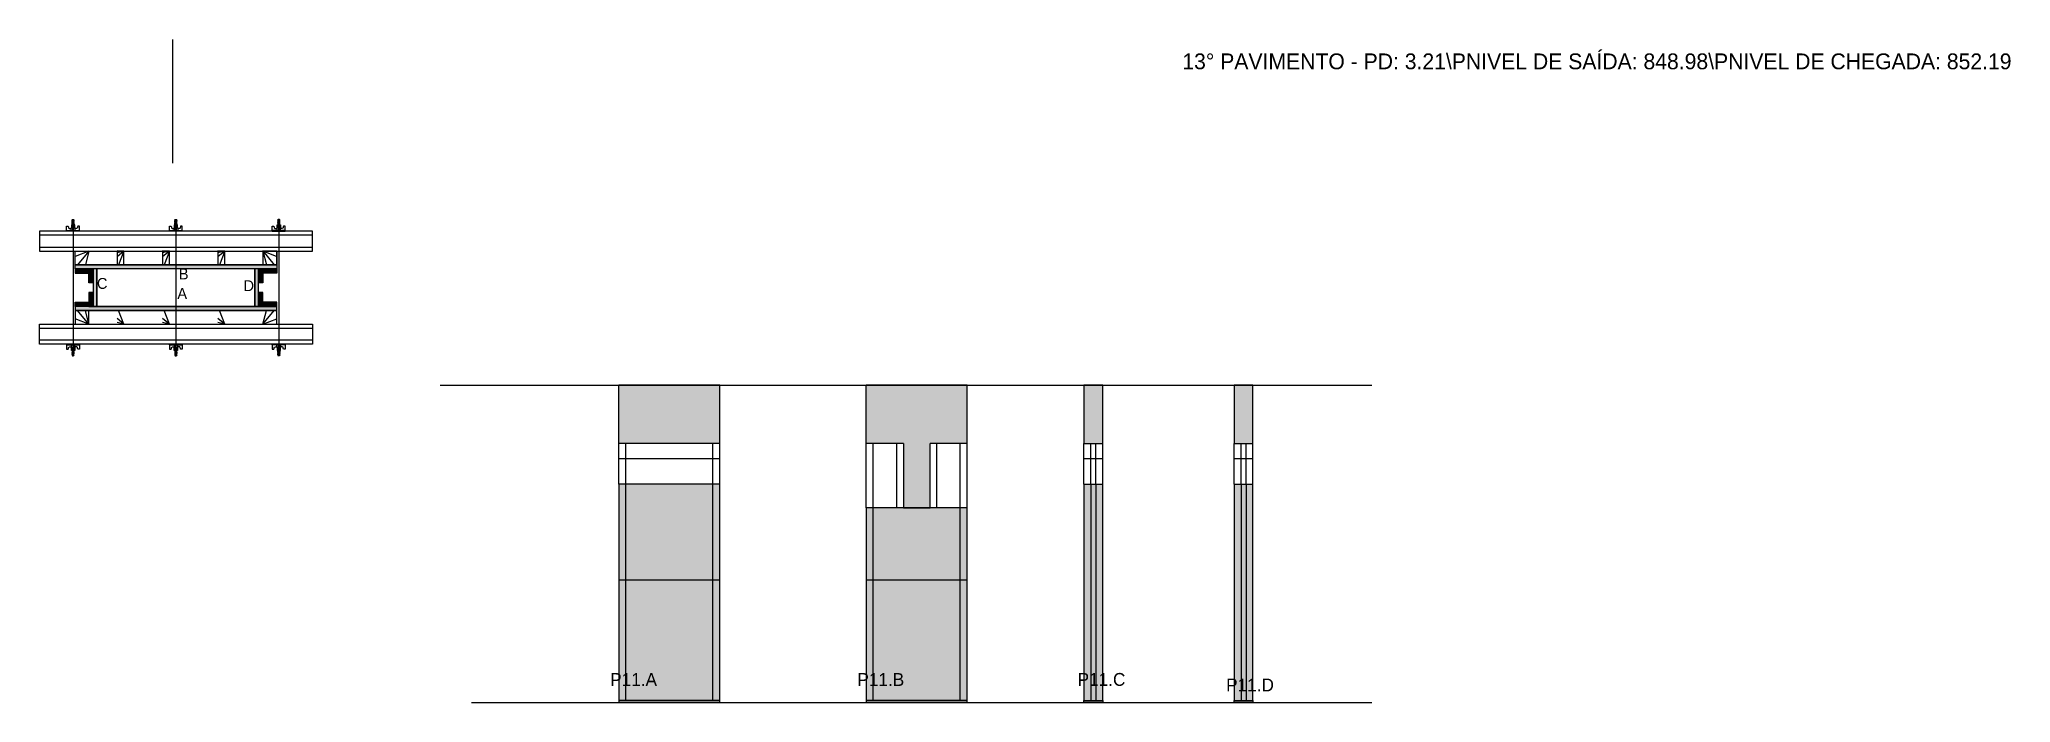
# Model space of a CAD drawing. Header units: metres. Extents: x 7609 to 9602, y 9891 to 10561.
import ezdxf

# ---------------------------------------------------------------- set-up
doc = ezdxf.new("R2010")
doc.units = ezdxf.units.M
for name, color, linetype in [('CHAPA', 7, 'Continuous'), ('COTA', 7, 'Continuous'), ('Hachura', 7, 'Continuous'), ('Madeira', 7, 'Continuous'), ('NOMENCLATURA', 7, 'Continuous'), ('Nível', 7, 'Continuous'), ('Painéis', 7, 'Continuous'), ('Perfil Metálico', 7, 'Continuous'), ('SARR_2.2x7', 7, 'Continuous'), ('SARRAFO', 7, 'Continuous'), ('Texto Seção', 7, 'Continuous'), ('TEXTO_GERAL', 7, 'Continuous')]:
    doc.layers.add(name, color=color, linetype=linetype)

msp = doc.modelspace()

# ---------------------------------------------------------------- hatches: boundary and pattern name
at = {"layer": 'COTA'}
h = msp.add_hatch(color=7, dxfattribs=at)
h.dxf.hatch_style = 1
h.paths.add_polyline_path([(8195, 10211.7), (8195, 10152.7), (8195, 10152.7), (8297, 10152.7), (8297, 10152.7), (8297, 10211.7), (8297, 10211.7), (8195, 10211.7)])
h = msp.add_hatch(color=7, dxfattribs=at)
h.dxf.hatch_style = 1
h.paths.add_polyline_path([(8445.1, 10152.7), (8482.6, 10152.7), (8482.6, 10152.7), (8482.6, 10087.7), (8482.6, 10087.7), (8509.6, 10087.7), (8509.6, 10087.7), (8509.6, 10152.7), (8509.6, 10152.7), (8547.1, 10152.7), (8547.1, 10152.7), (8547.1, 10211.7), (8547.1, 10211.7), (8445.1, 10211.7), (8445.1, 10211.7), (8445.1, 10152.7)])
h = msp.add_hatch(color=7, dxfattribs=at)
h.dxf.hatch_style = 1
h.paths.add_polyline_path([(8684.2, 10152.7), (8684.2, 10211.7), (8684.2, 10211.7), (8665.2, 10211.7), (8665.2, 10211.7), (8665.2, 10152.7), (8665.2, 10152.7), (8684.2, 10152.7), (8684.2, 10152.7)])
h = msp.add_hatch(color=7, dxfattribs=at)
h.dxf.hatch_style = 1
h.paths.add_polyline_path([(8836.1, 10152.7), (8836.1, 10211.7), (8836.1, 10211.7), (8817.1, 10211.7), (8817.1, 10211.7), (8817.1, 10152.7), (8817.1, 10152.7), (8836.1, 10152.7), (8836.1, 10152.7)])
at = {"layer": 'Hachura'}
h = msp.add_hatch(color=7, dxfattribs=at)
h.dxf.hatch_style = 1
h.paths.add_polyline_path([(7644.9, 10329.3), (7644.9, 10333.3), (7644.9, 10333.3), (7848.9, 10333.3), (7848.9, 10333.3), (7848.9, 10329.3), (7848.9, 10329.3), (7644.9, 10329.3)])
h = msp.add_hatch(color=7, dxfattribs=at)
h.dxf.hatch_style = 1
h.paths.add_polyline_path([(7644.9, 10329.3), (7644.9, 10333.3), (7644.9, 10333.3), (7848.9, 10333.3), (7848.9, 10333.3), (7848.9, 10329.3), (7848.9, 10329.3), (7644.9, 10329.3)])
h = msp.add_hatch(color=7, dxfattribs=at)
h.dxf.hatch_style = 1
h.paths.add_polyline_path([(7658.9, 10329.3), (7658.9, 10324.9), (7658.9, 10324.9), (7644.9, 10324.9), (7644.9, 10324.9), (7644.9, 10329.3), (7644.9, 10329.3), (7658.9, 10329.3)])
h = msp.add_hatch(color=7, dxfattribs=at)
h.dxf.hatch_style = 1
h.paths.add_polyline_path([(7663.3, 10329.3), (7658.9, 10329.3), (7658.9, 10329.3), (7658.9, 10315.3), (7658.9, 10315.3), (7663.3, 10315.3), (7663.3, 10315.3), (7663.3, 10329.3)])
h = msp.add_hatch(color=7, dxfattribs=at)
h.dxf.hatch_style = 1
h.paths.add_polyline_path([(7666.9, 10329.3), (7663.3, 10329.3), (7663.3, 10329.3), (7663.3, 10291.3), (7663.3, 10291.3), (7666.9, 10291.3), (7666.9, 10291.3), (7666.9, 10329.3)])
h = msp.add_hatch(color=7, dxfattribs=at)
h.dxf.hatch_style = 1
h.paths.add_polyline_path([(7666.9, 10329.3), (7663.3, 10329.3), (7663.3, 10329.3), (7663.3, 10291.3), (7663.3, 10291.3), (7666.9, 10291.3), (7666.9, 10291.3), (7666.9, 10329.3)])
h = msp.add_hatch(color=7, dxfattribs=at)
h.dxf.hatch_style = 1
h.paths.add_polyline_path([(7830.5, 10329.3), (7826.9, 10329.3), (7826.9, 10329.3), (7826.9, 10291.3), (7826.9, 10291.3), (7830.5, 10291.3), (7830.5, 10291.3), (7830.5, 10329.3)])
h = msp.add_hatch(color=7, dxfattribs=at)
h.dxf.hatch_style = 1
h.paths.add_polyline_path([(7830.5, 10329.3), (7826.9, 10329.3), (7826.9, 10329.3), (7826.9, 10291.3), (7826.9, 10291.3), (7830.5, 10291.3), (7830.5, 10291.3), (7830.5, 10329.3)])
h = msp.add_hatch(color=7, dxfattribs=at)
h.dxf.hatch_style = 1
h.paths.add_polyline_path([(7834.9, 10329.3), (7830.5, 10329.3), (7830.5, 10329.3), (7830.5, 10315.3), (7830.5, 10315.3), (7834.9, 10315.3), (7834.9, 10315.3), (7834.9, 10329.3)])
h = msp.add_hatch(color=7, dxfattribs=at)
h.dxf.hatch_style = 1
h.paths.add_polyline_path([(7834.9, 10329.3), (7834.9, 10324.9), (7834.9, 10324.9), (7848.9, 10324.9), (7848.9, 10324.9), (7848.9, 10329.3), (7848.9, 10329.3), (7834.9, 10329.3)])
h = msp.add_hatch(color=7, dxfattribs=at)
h.dxf.hatch_style = 1
h.paths.add_polyline_path([(7658.9, 10291.3), (7658.9, 10295.7), (7658.9, 10295.7), (7644.9, 10295.7), (7644.9, 10295.7), (7644.9, 10291.3), (7644.9, 10291.3), (7658.9, 10291.3)])
h = msp.add_hatch(color=7, dxfattribs=at)
h.dxf.hatch_style = 1
h.paths.add_polyline_path([(7644.9, 10291.3), (7644.9, 10287.3), (7644.9, 10287.3), (7848.9, 10287.3), (7848.9, 10287.3), (7848.9, 10291.3), (7848.9, 10291.3), (7644.9, 10291.3)])
h = msp.add_hatch(color=7, dxfattribs=at)
h.dxf.hatch_style = 1
h.paths.add_polyline_path([(7644.9, 10291.3), (7644.9, 10287.3), (7644.9, 10287.3), (7848.9, 10287.3), (7848.9, 10287.3), (7848.9, 10291.3), (7848.9, 10291.3), (7644.9, 10291.3)])
h = msp.add_hatch(color=7, dxfattribs=at)
h.dxf.hatch_style = 1
h.paths.add_polyline_path([(7663.3, 10291.3), (7658.9, 10291.3), (7658.9, 10291.3), (7658.9, 10305.3), (7658.9, 10305.3), (7663.3, 10305.3), (7663.3, 10305.3), (7663.3, 10291.3)])
h = msp.add_hatch(color=7, dxfattribs=at)
h.dxf.hatch_style = 1
h.paths.add_polyline_path([(7834.9, 10291.3), (7830.5, 10291.3), (7830.5, 10291.3), (7830.5, 10305.3), (7830.5, 10305.3), (7834.9, 10305.3), (7834.9, 10305.3), (7834.9, 10291.3)])
h = msp.add_hatch(color=7, dxfattribs=at)
h.dxf.hatch_style = 1
h.paths.add_polyline_path([(7834.9, 10291.3), (7834.9, 10295.7), (7834.9, 10295.7), (7848.9, 10295.7), (7848.9, 10295.7), (7848.9, 10291.3), (7848.9, 10291.3), (7834.9, 10291.3)])
h = msp.add_hatch(color=7, dxfattribs=at)
h.dxf.hatch_style = 1
h.paths.add_polyline_path([(8297, 10014.7), (8297, 10111.7), (8297, 10111.7), (8195, 10111.7), (8195, 10111.7), (8195, 10014.7), (8195, 10014.7), (8297, 10014.7)])
h = msp.add_hatch(color=7, dxfattribs=at)
h.dxf.hatch_style = 1
h.paths.add_polyline_path([(8684.2, 9890.7), (8684.2, 10111.7), (8684.2, 10111.7), (8665.2, 10111.7), (8665.2, 10111.7), (8665.2, 9890.7), (8665.2, 9890.7), (8684.2, 9890.7)])
h = msp.add_hatch(color=7, dxfattribs=at)
h.dxf.hatch_style = 1
h.paths.add_polyline_path([(8836.1, 9890.7), (8836.1, 10111.7), (8836.1, 10111.7), (8817.1, 10111.7), (8817.1, 10111.7), (8817.1, 9890.7), (8817.1, 9890.7), (8836.1, 9890.7)])
h = msp.add_hatch(color=7, dxfattribs=at)
h.dxf.hatch_style = 1
h.paths.add_polyline_path([(8445.1, 10014.7), (8547.1, 10014.7), (8547.1, 10014.7), (8547.1, 10087.7), (8547.1, 10087.7), (8445.1, 10087.7), (8445.1, 10087.7), (8445.1, 10014.7)])
h = msp.add_hatch(color=7, dxfattribs=at)
h.dxf.hatch_style = 1
h.paths.add_polyline_path([(8297, 10014.7), (8195, 10014.7), (8195, 10014.7), (8195, 9890.7), (8195, 9890.7), (8297, 9890.7), (8297, 9890.7), (8297, 10014.7)])
h = msp.add_hatch(color=7, dxfattribs=at)
h.dxf.hatch_style = 1
h.paths.add_polyline_path([(8547.1, 9890.7), (8547.1, 10014.7), (8547.1, 10014.7), (8445.1, 10014.7), (8445.1, 10014.7), (8445.1, 9890.7), (8445.1, 9890.7), (8547.1, 9890.7)])

# ---------------------------------------------------------------- linework, layer by layer
at = {"layer": 'CHAPA', "color": 7, "lineweight": 25}
for points in [[(7644.9, 10329.3), (7644.9, 10333.3), (7848.9, 10333.3), (7848.9, 10329.3)], [(7644.9, 10329.3), (7644.9, 10333.3), (7848.9, 10333.3), (7848.9, 10329.3)], [(7666.9, 10329.3), (7663.3, 10329.3), (7663.3, 10291.3), (7666.9, 10291.3)], [(7666.9, 10329.3), (7663.3, 10329.3), (7663.3, 10291.3), (7666.9, 10291.3)], [(7830.5, 10329.3), (7826.9, 10329.3), (7826.9, 10291.3), (7830.5, 10291.3)], [(7830.5, 10329.3), (7826.9, 10329.3), (7826.9, 10291.3), (7830.5, 10291.3)], [(7644.9, 10291.3), (7644.9, 10287.3), (7848.9, 10287.3), (7848.9, 10291.3)], [(7644.9, 10291.3), (7644.9, 10287.3), (7848.9, 10287.3), (7848.9, 10291.3)]]:
    msp.add_lwpolyline(points, close=True, dxfattribs=at)
at = {"layer": 'COTA', "color": 7, "lineweight": 25}
for p, q in [((8297, 10211.7), (8195, 10211.7)), ((8195, 10111.7), (8195, 10211.7)), ((8297, 10111.7), (8297, 10211.7)), ((8547.1, 10211.7), (8445.1, 10211.7)), ((8445.1, 10152.7), (8445.1, 10211.7)), ((8547.1, 10152.7), (8547.1, 10211.7))]:
    msp.add_line(p, q, dxfattribs=at)
for points in [[(8684.2, 10152.7), (8684.2, 10211.7), (8665.2, 10211.7), (8665.2, 10152.7)], [(8836.1, 10152.7), (8836.1, 10211.7), (8817.1, 10211.7), (8817.1, 10152.7)]]:
    msp.add_lwpolyline(points, dxfattribs=at)
at = {"layer": 'Defpoints', "color": 7, "lineweight": 25}
msp.add_line((7743.9, 10436.4), (7743.9, 10561.4), dxfattribs=at)
at = {"layer": 'Hachura', "color": 7, "lineweight": 25}
for p, q in [((7636.4, 10367.3), (7636.4, 10372.5)), ((7636.4, 10372.5), (7638.1, 10372.5)), ((7636.4, 10368.2), (7649.3, 10368.2)), ((7636.4, 10368.2), (7641.6, 10368.2)), ((7649.3, 10367.3), (7636.4, 10367.3)), ((7636.6, 10368.3), (7636.6, 10367.3)), ((7636.8, 10368.3), (7636.8, 10367.3)), ((7637.1, 10368.3), (7637.1, 10367.3)), ((7637.6, 10368.3), (7637.6, 10367.3)), ((7638.1, 10372.5), (7638.7, 10370.3)), ((7638.4, 10368.3), (7638.4, 10367.3)), ((7639, 10370), (7641, 10370)), ((7639.9, 10368.3), (7639.9, 10367.3)), ((7648.4, 10367.3), (7640.6, 10367.3)), ((7641, 10370.8), (7644.8, 10370.8)), ((7641, 10368.2), (7641, 10370.8)), ((7642.9, 10368.2), (7641, 10368.2)), ((7644.6, 10374), (7641.2, 10374)), ((7644.6, 10374), (7641.2, 10374)), ((7641.2, 10374), (7641.2, 10370.8)), ((7641.6, 10368.2), (7642.2, 10368.2)), ((7641.8, 10378.4), (7644, 10377.3)), ((7643.9, 10377.1), (7641.8, 10378.2)), ((7641.8, 10377.2), (7644, 10376.2)), ((7643.9, 10375.9), (7641.8, 10377)), ((7641.8, 10376.1), (7644, 10375)), ((7643.9, 10374.8), (7641.8, 10375.8)), ((7643, 10374), (7641.8, 10374.7)), ((7641.9, 10378.8), (7642.2, 10379.1)), ((7641.9, 10378.5), (7641.9, 10378.8)), ((7641.9, 10378.8), (7641.9, 10378.8)), ((7643.8, 10378.8), (7641.9, 10378.8)), ((7641.9, 10378.5), (7643.8, 10377.5)), ((7641.9, 10378.5), (7643.8, 10377.5)), ((7641.9, 10377.3), (7641.9, 10378)), ((7643.8, 10377), (7641.9, 10378)), ((7641.9, 10377.3), (7643.8, 10376.4)), ((7641.9, 10376.2), (7641.9, 10376.8)), ((7643.8, 10375.8), (7641.9, 10376.8)), ((7641.9, 10376.6), (7641.9, 10376.8)), ((7641.9, 10376.2), (7643.8, 10375.2)), ((7641.9, 10375), (7641.9, 10375.7)), ((7643.8, 10374.7), (7641.9, 10375.7)), ((7641.9, 10375), (7643.8, 10374)), ((7642.8, 10374), (7641.9, 10374.5)), ((7641.9, 10374), (7641.9, 10374.5)), ((7641.9, 10367.9), (7641.9, 10368.1)), ((7641.9, 10367.5), (7641.9, 10367.9)), ((7642.2, 10379.1), (7643.5, 10379.1)), ((7642.2, 10374), (7642.2, 10370.8)), ((7643.8, 10378.2), (7642.5, 10378.8)), ((7642.6, 10368.2), (7642.6, 10370.2)), ((7643.9, 10378.3), (7642.8, 10378.8)), ((7642.9, 10378.1), (7642.9, 10246.3)), ((7642.9, 10368.2), (7642.9, 10367.3)), ((7643.1, 10370.2), (7643.1, 10368.2)), ((7643.3, 10378.8), (7644, 10378.5)), ((7643.8, 10378.8), (7643.5, 10379.1)), ((7643.5, 10378.8), (7643.8, 10378.7)), ((7643.8, 10378.7), (7643.8, 10378.8)), ((7643.8, 10378.2), (7643.8, 10377.5)), ((7643.8, 10376.4), (7643.8, 10377)), ((7643.8, 10375.6), (7643.8, 10375.8)), ((7643.8, 10375.6), (7643.8, 10375.2)), ((7643.8, 10374.7), (7643.8, 10374)), ((7643.8, 10374), (7643.8, 10370.8)), ((7643.9, 10368.1), (7643.9, 10367.7)), ((7644.6, 10370.8), (7644.6, 10374)), ((7644.8, 10370.8), (7644.6, 10370.8)), ((7644.8, 10370.8), (7644.6, 10370.8)), ((7644.8, 10370.8), (7644.8, 10368.2)), ((7646.8, 10370), (7644.8, 10370)), ((7645.9, 10368.3), (7645.9, 10367.3)), ((7647.7, 10372.5), (7647.1, 10370.3)), ((7647.4, 10368.3), (7647.4, 10367.3)), ((7649.3, 10372.5), (7647.7, 10372.5)), ((7648.2, 10368.3), (7648.2, 10367.3)), ((7648.7, 10368.3), (7648.7, 10367.3)), ((7649, 10368.3), (7649, 10367.3)), ((7649.2, 10368.3), (7649.2, 10367.3)), ((7649.3, 10368.2), (7649.3, 10372.5)), ((7649.3, 10368.2), (7649.3, 10367.3)), ((7740.4, 10367.3), (7740.4, 10372.5)), ((7740.4, 10372.5), (7742.1, 10372.5)), ((7740.4, 10368.2), (7753.3, 10368.2)), ((7740.4, 10368.2), (7745.6, 10368.2)), ((7753.3, 10367.3), (7740.4, 10367.3)), ((7740.6, 10368.3), (7740.6, 10367.3)), ((7740.8, 10368.3), (7740.8, 10367.3)), ((7741.1, 10368.3), (7741.1, 10367.3)), ((7741.6, 10368.3), (7741.6, 10367.3)), ((7742.1, 10372.5), (7742.7, 10370.3)), ((7742.4, 10368.3), (7742.4, 10367.3)), ((7743, 10370), (7745, 10370)), ((7743.9, 10368.3), (7743.9, 10367.3)), ((7752.4, 10367.3), (7744.6, 10367.3)), ((7745, 10370.8), (7748.8, 10370.8)), ((7745, 10368.2), (7745, 10370.8)), ((7746.9, 10368.2), (7745, 10368.2)), ((7748.6, 10374), (7745.2, 10374)), ((7748.6, 10374), (7745.2, 10374)), ((7745.2, 10374), (7745.2, 10370.8)), ((7745.6, 10368.2), (7746.2, 10368.2)), ((7745.8, 10378.4), (7748, 10377.3)), ((7747.9, 10377.1), (7745.8, 10378.2)), ((7745.8, 10377.2), (7748, 10376.2)), ((7747.9, 10375.9), (7745.8, 10377)), ((7745.8, 10376.1), (7748, 10375)), ((7747.9, 10374.8), (7745.8, 10375.8)), ((7747, 10374), (7745.8, 10374.7)), ((7745.9, 10378.8), (7746.2, 10379.1)), ((7745.9, 10378.5), (7745.9, 10378.8)), ((7745.9, 10378.8), (7745.9, 10378.8)), ((7747.8, 10378.8), (7745.9, 10378.8)), ((7745.9, 10378.5), (7747.8, 10377.5)), ((7745.9, 10378.5), (7747.8, 10377.5)), ((7745.9, 10377.3), (7745.9, 10378)), ((7747.8, 10377), (7745.9, 10378)), ((7745.9, 10377.3), (7747.8, 10376.4)), ((7745.9, 10376.2), (7745.9, 10376.8)), ((7747.8, 10375.8), (7745.9, 10376.8)), ((7745.9, 10376.6), (7745.9, 10376.8)), ((7745.9, 10376.2), (7747.8, 10375.2)), ((7745.9, 10375), (7745.9, 10375.7)), ((7747.8, 10374.7), (7745.9, 10375.7)), ((7745.9, 10375), (7747.8, 10374)), ((7746.8, 10374), (7745.9, 10374.5)), ((7745.9, 10374), (7745.9, 10374.5)), ((7745.9, 10367.9), (7745.9, 10368.1)), ((7745.9, 10367.5), (7745.9, 10367.9)), ((7746.2, 10379.1), (7747.5, 10379.1)), ((7746.2, 10374), (7746.2, 10370.8)), ((7747.8, 10378.2), (7746.5, 10378.8)), ((7746.6, 10368.2), (7746.6, 10370.2)), ((7747.9, 10378.3), (7746.8, 10378.8)), ((7746.9, 10378.1), (7746.9, 10246.3)), ((7746.9, 10368.2), (7746.9, 10367.3)), ((7747.1, 10370.2), (7747.1, 10368.2)), ((7747.3, 10378.8), (7748, 10378.5)), ((7747.8, 10378.8), (7747.5, 10379.1)), ((7747.5, 10378.8), (7747.8, 10378.7)), ((7747.8, 10378.7), (7747.8, 10378.8)), ((7747.8, 10378.2), (7747.8, 10377.5)), ((7747.8, 10376.4), (7747.8, 10377)), ((7747.8, 10375.6), (7747.8, 10375.8)), ((7747.8, 10375.6), (7747.8, 10375.2)), ((7747.8, 10374.7), (7747.8, 10374)), ((7747.8, 10374), (7747.8, 10370.8)), ((7747.9, 10368.1), (7747.9, 10367.7)), ((7748.6, 10370.8), (7748.6, 10374)), ((7748.8, 10370.8), (7748.6, 10370.8)), ((7748.8, 10370.8), (7748.6, 10370.8)), ((7748.8, 10370.8), (7748.8, 10368.2)), ((7750.8, 10370), (7748.8, 10370)), ((7749.9, 10368.3), (7749.9, 10367.3)), ((7751.7, 10372.5), (7751.1, 10370.3)), ((7751.4, 10368.3), (7751.4, 10367.3)), ((7753.3, 10372.5), (7751.7, 10372.5)), ((7752.2, 10368.3), (7752.2, 10367.3)), ((7752.7, 10368.3), (7752.7, 10367.3)), ((7753, 10368.3), (7753, 10367.3)), ((7753.2, 10368.3), (7753.2, 10367.3)), ((7753.3, 10368.2), (7753.3, 10372.5)), ((7753.3, 10368.2), (7753.3, 10367.3)), ((7844.4, 10368.2), (7844.4, 10372.5)), ((7844.4, 10372.5), (7846.1, 10372.5)), ((7857.3, 10368.2), (7844.4, 10368.2)), ((7844.4, 10368.2), (7844.4, 10367.3)), ((7844.4, 10367.3), (7857.3, 10367.3)), ((7844.6, 10368.3), (7844.6, 10367.3)), ((7844.8, 10368.3), (7844.8, 10367.3)), ((7845.1, 10368.3), (7845.1, 10367.3)), ((7845.4, 10367.3), (7853.2, 10367.3)), ((7845.6, 10368.3), (7845.6, 10367.3)), ((7846.1, 10372.5), (7846.7, 10370.3)), ((7846.4, 10368.3), (7846.4, 10367.3)), ((7847, 10370), (7849, 10370)), ((7847.9, 10368.3), (7847.9, 10367.3)), ((7852.8, 10370.8), (7849, 10370.8)), ((7849, 10370.8), (7849, 10368.2)), ((7849, 10370.8), (7849.2, 10370.8)), ((7849, 10370.8), (7849.2, 10370.8)), ((7849.2, 10374), (7852.6, 10374)), ((7849.2, 10374), (7852.6, 10374)), ((7849.2, 10370.8), (7849.2, 10374)), ((7850.5, 10378.8), (7849.8, 10378.5)), ((7852, 10378.4), (7849.8, 10377.3)), ((7852, 10377.2), (7849.8, 10376.2)), ((7852, 10376.1), (7849.8, 10375)), ((7849.9, 10378.3), (7851, 10378.8)), ((7849.9, 10377.1), (7852, 10378.2)), ((7849.9, 10375.9), (7852, 10377)), ((7849.9, 10374.8), (7852, 10375.8)), ((7849.9, 10368.1), (7849.9, 10367.7)), ((7850, 10378.8), (7850.3, 10379.1)), ((7850.3, 10378.8), (7850, 10378.7)), ((7850, 10378.7), (7850, 10378.8)), ((7850, 10378.2), (7851.3, 10378.8)), ((7850, 10378.8), (7851.9, 10378.8)), ((7851.9, 10378.5), (7850, 10377.5)), ((7851.9, 10378.5), (7850, 10377.5)), ((7850, 10378.2), (7850, 10377.5)), ((7850, 10377), (7851.9, 10378)), ((7851.9, 10377.3), (7850, 10376.4)), ((7850, 10376.4), (7850, 10377)), ((7850, 10375.8), (7851.9, 10376.8)), ((7851.9, 10376.2), (7850, 10375.2)), ((7850, 10375.6), (7850, 10375.8)), ((7850, 10374.7), (7851.9, 10375.7)), ((7850, 10375.6), (7850, 10375.2)), ((7851.9, 10375), (7850, 10374)), ((7850, 10374.7), (7850, 10374)), ((7850, 10374), (7850, 10370.8)), ((7851.6, 10379.1), (7850.3, 10379.1)), ((7850.7, 10370.2), (7850.7, 10368.2)), ((7850.8, 10374), (7852, 10374.7)), ((7850.9, 10378.1), (7850.9, 10246.3)), ((7850.9, 10368.2), (7852.8, 10368.2)), ((7850.9, 10368.2), (7850.9, 10367.3)), ((7851, 10374), (7851.9, 10374.5)), ((7851.2, 10368.2), (7851.2, 10370.2)), ((7851.5, 10374), (7851.5, 10370.8)), ((7852.2, 10368.2), (7851.5, 10368.2)), ((7851.9, 10378.8), (7851.6, 10379.1)), ((7851.9, 10378.5), (7851.9, 10378.8)), ((7851.9, 10378.8), (7851.9, 10378.8)), ((7851.9, 10377.3), (7851.9, 10378)), ((7851.9, 10376.2), (7851.9, 10376.8)), ((7851.9, 10376.6), (7851.9, 10376.8)), ((7851.9, 10375), (7851.9, 10375.7)), ((7851.9, 10374), (7851.9, 10374.5)), ((7851.9, 10367.9), (7851.9, 10368.1)), ((7851.9, 10367.5), (7851.9, 10367.9)), ((7857.3, 10368.2), (7852.2, 10368.2)), ((7852.6, 10374), (7852.6, 10370.8)), ((7852.8, 10368.2), (7852.8, 10370.8)), ((7854.8, 10370), (7852.8, 10370)), ((7853.9, 10368.3), (7853.9, 10367.3)), ((7855.7, 10372.5), (7855.1, 10370.3)), ((7855.4, 10368.3), (7855.4, 10367.3)), ((7857.3, 10372.5), (7855.7, 10372.5)), ((7856.2, 10368.3), (7856.2, 10367.3)), ((7856.7, 10368.3), (7856.7, 10367.3)), ((7857, 10368.3), (7857, 10367.3)), ((7857.2, 10368.3), (7857.2, 10367.3)), ((7857.3, 10367.3), (7857.3, 10372.5)), ((7649.3, 10253.3), (7636.4, 10253.3)), ((7636.4, 10253.3), (7636.4, 10248.2)), ((7636.4, 10252.4), (7649.3, 10252.4)), ((7636.4, 10252.4), (7641.6, 10252.4)), ((7636.4, 10248.2), (7638.1, 10248.2)), ((7636.6, 10252.4), (7636.6, 10253.3)), ((7636.8, 10252.4), (7636.8, 10253.3)), ((7637.1, 10252.4), (7637.1, 10253.3)), ((7637.6, 10252.4), (7637.6, 10253.3)), ((7638.1, 10248.2), (7638.7, 10250.4)), ((7638.4, 10252.4), (7638.4, 10253.3)), ((7639, 10250.6), (7641, 10250.6)), ((7639.9, 10252.4), (7639.9, 10253.3)), ((7648.4, 10253.3), (7640.6, 10253.3)), ((7642.9, 10252.4), (7641, 10252.4)), ((7641, 10252.4), (7641, 10249.9)), ((7641, 10249.9), (7644.8, 10249.9)), ((7641.2, 10246.6), (7641.2, 10249.9)), ((7644.6, 10246.7), (7641.2, 10246.7)), ((7644.6, 10246.6), (7641.2, 10246.6)), ((7641.6, 10252.4), (7642.2, 10252.4)), ((7643, 10246.6), (7641.8, 10246)), ((7641.9, 10253.2), (7641.9, 10252.8)), ((7641.9, 10252.8), (7641.9, 10252.5)), ((7641.9, 10245.7), (7643.8, 10246.6)), ((7642.8, 10246.6), (7641.9, 10246.2)), ((7641.9, 10246.6), (7641.9, 10246.2)), ((7642.2, 10246.6), (7642.2, 10249.9)), ((7642.6, 10252.4), (7642.6, 10250.4)), ((7642.9, 10252.4), (7642.9, 10253.3)), ((7643.1, 10250.4), (7643.1, 10252.4)), ((7643.8, 10246.6), (7643.8, 10249.9)), ((7643.8, 10246), (7643.8, 10246.6)), ((7643.9, 10252.6), (7643.9, 10253)), ((7644.6, 10249.9), (7644.6, 10246.6)), ((7644.8, 10249.9), (7644.6, 10249.9)), ((7644.8, 10249.9), (7644.6, 10249.9)), ((7644.8, 10249.9), (7644.8, 10252.4)), ((7646.8, 10250.6), (7644.8, 10250.6)), ((7645.9, 10252.4), (7645.9, 10253.3)), ((7647.7, 10248.2), (7647.1, 10250.4)), ((7647.4, 10252.4), (7647.4, 10253.3)), ((7649.3, 10248.2), (7647.7, 10248.2)), ((7648.2, 10252.4), (7648.2, 10253.3)), ((7648.7, 10252.4), (7648.7, 10253.3)), ((7649, 10252.4), (7649, 10253.3)), ((7649.2, 10252.4), (7649.2, 10253.3)), ((7649.3, 10252.4), (7649.3, 10253.3)), ((7649.3, 10252.4), (7649.3, 10248.2)), ((7753.3, 10253.3), (7740.4, 10253.3)), ((7740.4, 10253.3), (7740.4, 10248.2)), ((7740.4, 10252.4), (7753.3, 10252.4)), ((7740.4, 10252.4), (7745.6, 10252.4)), ((7740.4, 10248.2), (7742.1, 10248.2)), ((7740.6, 10252.4), (7740.6, 10253.3)), ((7740.8, 10252.4), (7740.8, 10253.3)), ((7741.1, 10252.4), (7741.1, 10253.3)), ((7741.6, 10252.4), (7741.6, 10253.3)), ((7742.1, 10248.2), (7742.7, 10250.4)), ((7742.4, 10252.4), (7742.4, 10253.3)), ((7743, 10250.6), (7745, 10250.6)), ((7743.9, 10252.4), (7743.9, 10253.3)), ((7752.4, 10253.3), (7744.6, 10253.3)), ((7746.9, 10252.4), (7745, 10252.4)), ((7745, 10252.4), (7745, 10249.9)), ((7745, 10249.9), (7748.8, 10249.9)), ((7745.2, 10246.6), (7745.2, 10249.9)), ((7748.6, 10246.7), (7745.2, 10246.7)), ((7748.6, 10246.6), (7745.2, 10246.6)), ((7745.6, 10252.4), (7746.2, 10252.4)), ((7747, 10246.6), (7745.8, 10246)), ((7745.9, 10253.2), (7745.9, 10252.8)), ((7745.9, 10252.8), (7745.9, 10252.5)), ((7745.9, 10245.7), (7747.8, 10246.6)), ((7746.8, 10246.6), (7745.9, 10246.2)), ((7745.9, 10246.6), (7745.9, 10246.2)), ((7746.2, 10246.6), (7746.2, 10249.9)), ((7746.6, 10252.4), (7746.6, 10250.4)), ((7746.9, 10252.4), (7746.9, 10253.3)), ((7747.1, 10250.4), (7747.1, 10252.4)), ((7747.8, 10246.6), (7747.8, 10249.9)), ((7747.8, 10246), (7747.8, 10246.6)), ((7747.9, 10252.6), (7747.9, 10253)), ((7748.6, 10249.9), (7748.6, 10246.6)), ((7748.8, 10249.9), (7748.6, 10249.9)), ((7748.8, 10249.9), (7748.6, 10249.9)), ((7748.8, 10249.9), (7748.8, 10252.4)), ((7750.8, 10250.6), (7748.8, 10250.6)), ((7749.9, 10252.4), (7749.9, 10253.3)), ((7751.7, 10248.2), (7751.1, 10250.4)), ((7751.4, 10252.4), (7751.4, 10253.3)), ((7753.3, 10248.2), (7751.7, 10248.2)), ((7752.2, 10252.4), (7752.2, 10253.3)), ((7752.7, 10252.4), (7752.7, 10253.3)), ((7753, 10252.4), (7753, 10253.3)), ((7753.2, 10252.4), (7753.2, 10253.3)), ((7753.3, 10252.4), (7753.3, 10253.3)), ((7753.3, 10252.4), (7753.3, 10248.2)), ((7844.4, 10253.3), (7857.3, 10253.3)), ((7844.4, 10252.4), (7844.4, 10253.3)), ((7857.3, 10252.4), (7844.4, 10252.4)), ((7844.4, 10252.4), (7844.4, 10248.2)), ((7844.4, 10248.2), (7846.1, 10248.2)), ((7844.6, 10252.4), (7844.6, 10253.3)), ((7844.8, 10252.4), (7844.8, 10253.3)), ((7845.1, 10252.4), (7845.1, 10253.3)), ((7845.4, 10253.3), (7853.2, 10253.3)), ((7845.6, 10252.4), (7845.6, 10253.3)), ((7846.1, 10248.2), (7846.7, 10250.4)), ((7846.4, 10252.4), (7846.4, 10253.3)), ((7847, 10250.6), (7849, 10250.6)), ((7847.9, 10252.4), (7847.9, 10253.3)), ((7849, 10249.9), (7849, 10252.4)), ((7852.8, 10249.9), (7849, 10249.9)), ((7849, 10249.9), (7849.2, 10249.9)), ((7849, 10249.9), (7849.2, 10249.9)), ((7849.2, 10249.9), (7849.2, 10246.6)), ((7849.2, 10246.7), (7852.6, 10246.7)), ((7849.2, 10246.6), (7852.6, 10246.6)), ((7849.9, 10252.6), (7849.9, 10253)), ((7850, 10246.6), (7850, 10249.9)), ((7850, 10246), (7850, 10246.6)), ((7851.9, 10245.7), (7850, 10246.6)), ((7850.7, 10250.4), (7850.7, 10252.4)), ((7850.8, 10246.6), (7852, 10246)), ((7850.9, 10252.4), (7850.9, 10253.3)), ((7850.9, 10252.4), (7852.8, 10252.4)), ((7851, 10246.6), (7851.9, 10246.2)), ((7851.2, 10252.4), (7851.2, 10250.4)), ((7852.2, 10252.4), (7851.5, 10252.4)), ((7851.5, 10246.6), (7851.5, 10249.9)), ((7851.9, 10253.2), (7851.9, 10252.8)), ((7851.9, 10252.8), (7851.9, 10252.5)), ((7851.9, 10246.6), (7851.9, 10246.2)), ((7857.3, 10252.4), (7852.2, 10252.4)), ((7852.6, 10246.6), (7852.6, 10249.9)), ((7852.8, 10252.4), (7852.8, 10249.9)), ((7854.8, 10250.6), (7852.8, 10250.6)), ((7853.9, 10252.4), (7853.9, 10253.3)), ((7855.7, 10248.2), (7855.1, 10250.4)), ((7855.4, 10252.4), (7855.4, 10253.3)), ((7857.3, 10248.2), (7855.7, 10248.2)), ((7856.2, 10252.4), (7856.2, 10253.3)), ((7856.7, 10252.4), (7856.7, 10253.3)), ((7857, 10252.4), (7857, 10253.3)), ((7857.2, 10252.4), (7857.2, 10253.3)), ((7857.3, 10253.3), (7857.3, 10248.2)), ((7643.9, 10245.9), (7641.8, 10244.8)), ((7641.8, 10244.6), (7644, 10245.7)), ((7643.9, 10244.7), (7641.8, 10243.7)), ((7641.8, 10243.4), (7644, 10244.5)), ((7643.9, 10243.6), (7641.8, 10242.5)), ((7641.8, 10242.3), (7644, 10243.4)), ((7643.8, 10246), (7641.9, 10245)), ((7641.9, 10245.7), (7641.9, 10245)), ((7641.9, 10244.5), (7643.8, 10245.5)), ((7643.8, 10244.8), (7641.9, 10243.9)), ((7641.9, 10244.5), (7641.9, 10243.9)), ((7641.9, 10243.3), (7643.8, 10244.3)), ((7641.9, 10244.1), (7641.9, 10243.9)), ((7643.8, 10243.7), (7641.9, 10242.7)), ((7641.9, 10243.3), (7641.9, 10242.7)), ((7641.9, 10242.2), (7643.8, 10243.1)), ((7641.9, 10242.2), (7643.8, 10243.1)), ((7641.9, 10242.2), (7641.9, 10241.9)), ((7641.9, 10241.9), (7641.9, 10241.9)), ((7641.9, 10241.9), (7642.2, 10241.5)), ((7643.8, 10241.9), (7641.9, 10241.9)), ((7642.2, 10241.5), (7643.5, 10241.5)), ((7643.8, 10242.5), (7642.5, 10241.9)), ((7643.9, 10242.4), (7642.8, 10241.9)), ((7643.3, 10241.9), (7644, 10242.2)), ((7643.5, 10241.9), (7643.8, 10242)), ((7643.8, 10241.9), (7643.5, 10241.5)), ((7643.8, 10245), (7643.8, 10245.5)), ((7643.8, 10245), (7643.8, 10244.8)), ((7643.8, 10244.3), (7643.8, 10243.7)), ((7643.8, 10242.5), (7643.8, 10243.1)), ((7643.8, 10242), (7643.8, 10241.9)), ((7747.9, 10245.9), (7745.8, 10244.8)), ((7745.8, 10244.6), (7748, 10245.7)), ((7747.9, 10244.7), (7745.8, 10243.7)), ((7745.8, 10243.4), (7748, 10244.5)), ((7747.9, 10243.6), (7745.8, 10242.5)), ((7745.8, 10242.3), (7748, 10243.4)), ((7747.8, 10246), (7745.9, 10245)), ((7745.9, 10245.7), (7745.9, 10245)), ((7745.9, 10244.5), (7747.8, 10245.5)), ((7747.8, 10244.8), (7745.9, 10243.9)), ((7745.9, 10244.5), (7745.9, 10243.9)), ((7745.9, 10243.3), (7747.8, 10244.3)), ((7745.9, 10244.1), (7745.9, 10243.9)), ((7747.8, 10243.7), (7745.9, 10242.7)), ((7745.9, 10243.3), (7745.9, 10242.7)), ((7745.9, 10242.2), (7747.8, 10243.1)), ((7745.9, 10242.2), (7747.8, 10243.1)), ((7745.9, 10242.2), (7745.9, 10241.9)), ((7745.9, 10241.9), (7745.9, 10241.9)), ((7745.9, 10241.9), (7746.2, 10241.5)), ((7747.8, 10241.9), (7745.9, 10241.9)), ((7746.2, 10241.5), (7747.5, 10241.5)), ((7747.8, 10242.5), (7746.5, 10241.9)), ((7747.9, 10242.4), (7746.8, 10241.9)), ((7747.3, 10241.9), (7748, 10242.2)), ((7747.5, 10241.9), (7747.8, 10242)), ((7747.8, 10241.9), (7747.5, 10241.5)), ((7747.8, 10245), (7747.8, 10245.5)), ((7747.8, 10245), (7747.8, 10244.8)), ((7747.8, 10244.3), (7747.8, 10243.7)), ((7747.8, 10242.5), (7747.8, 10243.1)), ((7747.8, 10242), (7747.8, 10241.9)), ((7852, 10244.6), (7849.8, 10245.7)), ((7852, 10243.4), (7849.8, 10244.5)), ((7852, 10242.3), (7849.8, 10243.4)), ((7850.5, 10241.9), (7849.8, 10242.2)), ((7849.9, 10245.9), (7852, 10244.8)), ((7849.9, 10244.7), (7852, 10243.7)), ((7849.9, 10243.6), (7852, 10242.5)), ((7849.9, 10242.4), (7851, 10241.9)), ((7850, 10246), (7851.9, 10245)), ((7850, 10245), (7850, 10245.5)), ((7851.9, 10244.5), (7850, 10245.5)), ((7850, 10245), (7850, 10244.8)), ((7850, 10244.8), (7851.9, 10243.9)), ((7850, 10244.3), (7850, 10243.7)), ((7851.9, 10243.3), (7850, 10244.3)), ((7850, 10243.7), (7851.9, 10242.7)), ((7851.9, 10242.2), (7850, 10243.1)), ((7850, 10242.5), (7850, 10243.1)), ((7851.9, 10242.2), (7850, 10243.1)), ((7850, 10242.5), (7851.3, 10241.9)), ((7850.3, 10241.9), (7850, 10242)), ((7850, 10242), (7850, 10241.9)), ((7850, 10241.9), (7850.3, 10241.5)), ((7850, 10241.9), (7851.9, 10241.9)), ((7851.6, 10241.5), (7850.3, 10241.5)), ((7851.9, 10241.9), (7851.6, 10241.5)), ((7851.9, 10245.7), (7851.9, 10245)), ((7851.9, 10244.5), (7851.9, 10243.9)), ((7851.9, 10244.1), (7851.9, 10243.9)), ((7851.9, 10243.3), (7851.9, 10242.7)), ((7851.9, 10242.2), (7851.9, 10241.9)), ((7851.9, 10241.9), (7851.9, 10241.9))]:
    msp.add_line(p, q, dxfattribs=at)
at = {"layer": 'Madeira', "color": 7, "lineweight": 25}
for p, q in [((7658.9, 10347.3), (7644.9, 10341.9)), ((7658.9, 10347.3), (7647.4, 10333.3)), ((7658.9, 10347.3), (7655.4, 10333.3)), ((7694.4, 10347.3), (7687.4, 10341.6)), ((7694.4, 10347.3), (7687.4, 10345.6)), ((7694.4, 10347.3), (7689, 10333.4)), ((7740.4, 10347.3), (7733.4, 10341.6)), ((7740.4, 10347.3), (7733.4, 10345.6)), ((7740.4, 10347.3), (7735, 10333.4)), ((7796.4, 10347.3), (7789.4, 10341.6)), ((7796.4, 10347.3), (7789.4, 10345.6)), ((7796.4, 10347.3), (7791, 10333.4)), ((7834.9, 10347.4), (7846.4, 10333.3)), ((7834.9, 10347.4), (7838.4, 10333.3)), ((7834.9, 10347.4), (7848.9, 10341.9)), ((7658.9, 10273.3), (7647.4, 10287.3)), ((7658.9, 10273.3), (7655.4, 10287.3)), ((7694.4, 10273.3), (7689, 10287.3)), ((7740.4, 10273.3), (7735, 10287.3)), ((7796.4, 10273.3), (7791, 10287.3)), ((7834.9, 10273.3), (7846.4, 10287.3)), ((7834.9, 10273.3), (7838.4, 10287.3)), ((7658.9, 10273.3), (7644.9, 10278.8)), ((7694.4, 10273.3), (7687.4, 10279.1)), ((7694.4, 10273.3), (7687.4, 10275.1)), ((7740.4, 10273.3), (7733.4, 10279.1)), ((7740.4, 10273.3), (7733.4, 10275.1)), ((7796.4, 10273.3), (7789.4, 10279.1)), ((7796.4, 10273.3), (7789.4, 10275.1)), ((7834.9, 10273.3), (7848.9, 10278.8))]:
    msp.add_line(p, q, dxfattribs=at)
for points in [[(7848.9, 10347.3), (7848.9, 10333.3), (7644.9, 10333.3), (7644.9, 10347.3)], [(7694.4, 10347.3), (7687.4, 10347.4), (7687.4, 10333.4), (7694.4, 10333.3)], [(7740.4, 10347.3), (7733.4, 10347.4), (7733.4, 10333.4), (7740.4, 10333.3)], [(7796.4, 10347.3), (7789.4, 10347.4), (7789.4, 10333.4), (7796.4, 10333.3)], [(7834.9, 10347.4), (7834.9, 10333.4), (7848.9, 10333.3), (7848.9, 10347.3)], [(7658.9, 10273.3), (7658.9, 10287.3), (7644.9, 10287.3), (7644.9, 10273.3)], [(7848.9, 10273.3), (7848.9, 10287.3), (7644.9, 10287.3), (7644.9, 10273.3)]]:
    msp.add_lwpolyline(points, close=True, dxfattribs=at)
at = {"layer": 'Nível', "color": 7, "lineweight": 25}
for p, q in [((8014.2, 10211.7), (8956.2, 10211.7)), ((8046, 9890.7), (8956.2, 9890.7))]:
    msp.add_line(p, q, dxfattribs=at)
at = {"layer": 'Painéis', "color": 7, "lineweight": 25}
for p, q in [((8297, 10152.7), (8195, 10152.7)), ((8195, 10111.7), (8195, 10152.7)), ((8297, 10111.7), (8297, 10152.7)), ((8445.1, 10087.7), (8445.1, 10152.7)), ((8482.6, 10152.7), (8445.1, 10152.7)), ((8482.6, 10152.7), (8482.6, 10087.7)), ((8547.1, 10152.7), (8509.6, 10152.7)), ((8509.6, 10087.7), (8509.6, 10152.7)), ((8547.1, 10087.7), (8547.1, 10152.7)), ((8665.2, 10152.7), (8684.2, 10152.7)), ((8665.2, 10111.7), (8665.2, 10152.7)), ((8684.2, 10111.7), (8684.2, 10152.7)), ((8817.1, 10152.7), (8836.1, 10152.7)), ((8817.1, 10111.7), (8817.1, 10152.7)), ((8836.1, 10111.7), (8836.1, 10152.7)), ((8195, 10137.7), (8297, 10137.7)), ((8665.2, 10137.7), (8684.2, 10137.7)), ((8817.1, 10137.7), (8836.1, 10137.7)), ((8195, 10111.7), (8195, 9890.7)), ((8297, 10111.7), (8195, 10111.7)), ((8297, 10111.7), (8195, 10111.7)), ((8297, 9890.7), (8297, 10111.7)), ((8665.2, 10111.7), (8665.2, 9892.7)), ((8665.2, 10111.7), (8684.2, 10111.7)), ((8684.2, 9892.7), (8684.2, 10111.7)), ((8817.1, 10111.7), (8817.1, 9892.7)), ((8817.1, 10111.7), (8836.1, 10111.7)), ((8836.1, 9892.7), (8836.1, 10111.7)), ((8445.1, 10087.7), (8445.1, 9890.7)), ((8547.1, 10087.7), (8445.1, 10087.7)), ((8482.6, 10087.7), (8509.6, 10087.7)), ((8547.1, 9890.7), (8547.1, 10087.7)), ((8195, 10014.7), (8297, 10014.7)), ((8445.1, 10014.7), (8547.1, 10014.7)), ((8195, 9892.7), (8297, 9892.7)), ((8445.1, 9892.7), (8547.1, 9892.7)), ((8665.2, 9892.7), (8684.2, 9892.7)), ((8817.1, 9892.7), (8836.1, 9892.7))]:
    msp.add_line(p, q, dxfattribs=at)
for points in [[(7826.9, 10291.3), (7826.9, 10329.3), (7666.9, 10329.3), (7666.9, 10291.3)], [(8297, 9892.7), (8195, 9892.7), (8195, 9890.7), (8297, 9890.7)], [(8547.1, 9892.7), (8445.1, 9892.7), (8445.1, 9890.7), (8547.1, 9890.7)], [(8665.2, 9892.7), (8684.2, 9892.7), (8684.2, 9890.7), (8665.2, 9890.7)], [(8817.1, 9892.7), (8836.1, 9892.7), (8836.1, 9890.7), (8817.1, 9890.7)]]:
    msp.add_lwpolyline(points, close=True, dxfattribs=at)
at = {"layer": 'Perfil Metálico', "color": 7, "lineweight": 25}
for points in [[(7608.9, 10367.3), (7608.9, 10347.3), (7884.9, 10347.3), (7884.9, 10367.3)], [(7884.9, 10351.3), (7884.9, 10363.3), (7608.9, 10363.3), (7608.9, 10351.3)], [(7608.9, 10253.3), (7608.9, 10273.3), (7884.9, 10273.3), (7884.9, 10253.3)], [(7884.9, 10269.3), (7884.9, 10257.3), (7608.9, 10257.3), (7608.9, 10269.3)]]:
    msp.add_lwpolyline(points, close=True, dxfattribs=at)
at = {"layer": 'SARR_2.2x7', "color": 7, "lineweight": 25}
for p, q in [((8202, 10111.7), (8202, 10152.7)), ((8290, 10111.7), (8290, 10152.7)), ((8452.1, 10087.7), (8452.1, 10152.7)), ((8475.6, 10152.7), (8475.6, 10087.7)), ((8516.6, 10087.7), (8516.6, 10152.7)), ((8540.1, 10087.7), (8540.1, 10152.7)), ((8672.2, 10111.7), (8672.2, 10152.7)), ((8677.2, 10111.7), (8677.2, 10152.7)), ((8824.1, 10111.7), (8824.1, 10152.7)), ((8829.1, 10111.7), (8829.1, 10152.7)), ((8202, 10014.7), (8202, 10111.7)), ((8290, 10014.7), (8290, 10111.7)), ((8672.2, 10111.7), (8672.2, 9892.7)), ((8677.2, 10111.7), (8677.2, 9892.7)), ((8824.1, 10111.7), (8824.1, 9892.7)), ((8829.1, 10111.7), (8829.1, 9892.7)), ((8452.1, 10014.7), (8452.1, 10087.7)), ((8540.1, 10014.7), (8540.1, 10087.7)), ((8202, 9892.7), (8202, 10014.7)), ((8290, 9892.7), (8290, 10014.7)), ((8452.1, 9892.7), (8452.1, 10014.7)), ((8540.1, 9892.7), (8540.1, 10014.7)), ((8202, 9892.7), (8202, 9892.7)), ((8290, 9892.7), (8290, 9892.7)), ((8452.1, 9892.7), (8452.1, 9892.7)), ((8540.1, 9892.7), (8540.1, 9892.7))]:
    msp.add_line(p, q, dxfattribs=at)
at = {"layer": 'SARRAFO', "color": 7, "lineweight": 25}
for points in [[(7644.9, 10324.9), (7658.9, 10324.9), (7658.9, 10329.3), (7644.9, 10329.3)], [(7658.9, 10315.3), (7658.9, 10329.3), (7663.3, 10329.3), (7663.3, 10315.3)], [(7830.5, 10315.3), (7830.5, 10329.3), (7834.9, 10329.3), (7834.9, 10315.3)], [(7848.9, 10324.9), (7834.9, 10324.9), (7834.9, 10329.3), (7848.9, 10329.3)], [(7644.9, 10295.7), (7658.9, 10295.7), (7658.9, 10291.3), (7644.9, 10291.3)], [(7658.9, 10305.3), (7658.9, 10291.3), (7663.3, 10291.3), (7663.3, 10305.3)], [(7830.5, 10305.3), (7830.5, 10291.3), (7834.9, 10291.3), (7834.9, 10305.3)], [(7848.9, 10295.7), (7834.9, 10295.7), (7834.9, 10291.3), (7848.9, 10291.3)]]:
    msp.add_lwpolyline(points, close=True, dxfattribs=at)

# ---------------------------------------------------------------- texts
at = {"layer": 'NOMENCLATURA', "color": 7, "lineweight": 25}
msp.add_text('13° PAVIMENTO - PD: 3.21\\PNIVEL DE SAÍDA: 848.98\\PNIVEL DE CHEGADA: 852.19', height=16, dxfattribs=at).set_placement((8764.7, 10531.2))
at = {"layer": 'Texto Seção', "color": 7, "lineweight": 25}
for s, p in [('P11.A', (8186.1, 9907.5)), ('P11.B', (8436.1, 9907.5)), ('P11.C', (8658.8, 9907.6)), ('P11.D', (8809, 9902))]:
    msp.add_text(s, height=13, dxfattribs=at).set_placement(p)
at = {"layer": 'TEXTO_GERAL', "color": 7, "lineweight": 25}
for s, p in [('B', (7749.9, 10318.7)), ('C', (7667.1, 10309.1)), ('A', (7748.4, 10298.9)), ('D', (7815.3, 10306.8))]:
    msp.add_text(s, height=11, dxfattribs=at).set_placement(p)

doc.saveas('drawing.dxf')
